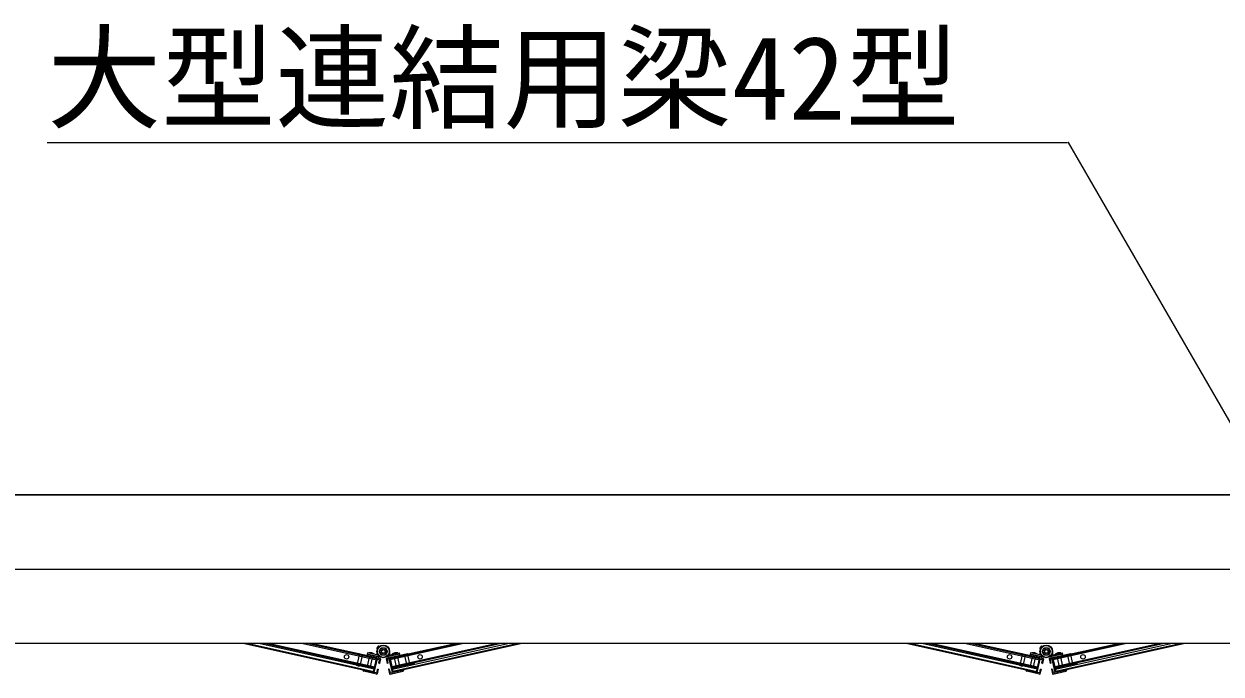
# Model space of a CAD drawing. Units: millimetres, scale not verified. Extents: x -16120 to 16120, y -26100 to 26100.
# Drawn here: x -11715 to -10104, y 21099 to 21975 of the extents above; entities that cross this region are included whole.
import ezdxf
from ezdxf.enums import TextEntityAlignment as Align

# ---------------------------------------------------------------- set-up
doc = ezdxf.new("R2010")
doc.units = ezdxf.units.MM
doc.header["$LTSCALE"] = 150
doc.linetypes.add('CHAIN2', pattern=[12, 9, -1, 1, -1])
doc.linetypes.add('DASHED1', pattern=[1.8, 1.2, -0.6])
for name, color, linetype, lineweight in [('0-6_ﾎﾞﾙﾄ類', 134, 'Continuous', 18), ('1-0_大型連結用梁42', 134, 'Continuous', 18), ('1-6_通芯', 134, 'CHAIN2', 18), ('1-9_標準ﾊﾟﾈﾙ', 134, 'Continuous', 18), ('1-B_文字', 134, 'Continuous', 18)]:
    doc.layers.add(name, color=color, linetype=linetype, lineweight=lineweight)
doc.styles.add('ＭＳ ゴシック', font='')
doc.styles.get('ＭＳ ゴシック').set_extended_font_data('MS Gothic')

msp = doc.modelspace()

# ---------------------------------------------------------------- linework, layer by layer
at = {"layer": '0-6_ﾎﾞﾙﾄ類'}
for p, q in [((-11234.4, 21124.2), (-11237.2, 21129.1)), ((-11228.6, 21134.1), (-11225.7, 21129.1)), ((-11225.7, 21129.1), (-11228.6, 21124.2)), ((-10341.9, 21124.2), (-10344.8, 21129.1)), ((-10336.1, 21134.1), (-10333.2, 21129.1)), ((-10333.2, 21129.1), (-10336.1, 21124.2)), ((-11228.6, 21124.2), (-11234.4, 21124.2)), ((-10336.1, 21124.2), (-10341.9, 21124.2))]:
    msp.add_line(p, q, dxfattribs=at)
for points in [[(-11237.2, 21129.1), (-11234.4, 21134.1), (-11228.6, 21134.1)], [(-10344.8, 21129.1), (-10341.9, 21134.1), (-10336.1, 21134.1)]]:
    msp.add_lwpolyline(points, dxfattribs=at)
for centre, radius in [((-11231.5, 21129.1), 4.91), ((-11231.5, 21129.1), 3), ((-11231.5, 21129.1), 2.46), ((-10339, 21129.1), 4.91), ((-10339, 21129.1), 3), ((-10339, 21129.1), 2.46)]:
    msp.add_circle(centre, radius, dxfattribs=at)
at = {"layer": '1-0_大型連結用梁42'}
for points in [[(-8412.3, 21140), (-12700.3, 21140), (-12700.3, 21340), (-8412.3, 21340)], [(-8412.3, 21340), (-11970.8, 21340), (-11970.8, 21240), (-8412.3, 21240)], [(-8412.3, 21140), (-11970.8, 21140), (-11970.8, 21240), (-8412.3, 21240)]]:
    msp.add_lwpolyline(points, close=True, dxfattribs=at)
at = {"layer": '1-6_通芯'}
msp.add_line((-12700.3, 21240), (3181.3, 21240), dxfattribs=at)
at = {"layer": '1-9_標準ﾊﾟﾈﾙ'}
for p, q in [((-11412.9, 21140), (-11244.3, 21102.2)), ((-11384.6, 21140), (-11243, 21108.3)), ((-11339.3, 21140), (-11240.8, 21117.9)), ((-11238.4, 21136), (-11240.1, 21133.5)), ((-11240, 21132.8), (-11239.4, 21132.3)), ((-11240, 21129.1), (-11240, 21124.6)), ((-11237, 21135.6), (-11237.7, 21136.1)), ((-11223, 21129.1), (-11223, 21124.6)), ((-11123.7, 21140), (-11222.2, 21117.9)), ((-11078.4, 21140), (-11220, 21108.3)), ((-11050.1, 21140), (-11218.6, 21102.2)), ((-10520.4, 21140), (-10351.8, 21102.2)), ((-10492.1, 21140), (-10350.5, 21108.3)), ((-10446.8, 21140), (-10348.3, 21117.9)), ((-10346, 21136), (-10347.7, 21133.5)), ((-10347.6, 21132.8), (-10346.9, 21132.3)), ((-10347.5, 21129.1), (-10347.5, 21124.6)), ((-10344.6, 21135.6), (-10345.3, 21136.1)), ((-10330.5, 21129.1), (-10330.5, 21124.6)), ((-10231.2, 21140), (-10329.7, 21117.9)), ((-10185.9, 21140), (-10327.5, 21108.3)), ((-10157.6, 21140), (-10326.2, 21102.2)), ((-11272.5, 21113.7), (-11272.8, 21112.2)), ((-11269.9, 21111.5), (-11272.8, 21112.2)), ((-11243.2, 21107.1), (-11272.5, 21113.7)), ((-11264.9, 21124.6), (-11264.7, 21125.5)), ((-11240.5, 21119.1), (-11264.9, 21124.6)), ((-11264.1, 21125.9), (-11235.8, 21119.6)), ((-11240.5, 21119.1), (-11243.2, 21107.1)), ((-11238.5, 21124.3), (-11238.5, 21124.3)), ((-11237.8, 21113.1), (-11236.8, 21112.9)), ((-11235.4, 21119), (-11236.8, 21112.9)), ((-11227.5, 21119), (-11226.1, 21112.9)), ((-11198.8, 21125.9), (-11227.1, 21119.6)), ((-11225.2, 21113.1), (-11226.1, 21112.9)), ((-11224.5, 21124.3), (-11224.5, 21124.3)), ((-11222.4, 21119.1), (-11198, 21124.6)), ((-11222.4, 21119.1), (-11219.7, 21107.1)), ((-11221, 21125), (-11220.6, 21123.1)), ((-11219.7, 21107.1), (-11190.4, 21113.7)), ((-11198, 21124.6), (-11198.2, 21125.5)), ((-11193, 21111.5), (-11190.1, 21112.2)), ((-11190.4, 21113.7), (-11190.1, 21112.2)), ((-10380, 21113.7), (-10380.4, 21112.2)), ((-10377.4, 21111.5), (-10380.4, 21112.2)), ((-10350.8, 21107.1), (-10380, 21113.7)), ((-10372.5, 21124.6), (-10372.2, 21125.5)), ((-10348.1, 21119.1), (-10372.5, 21124.6)), ((-10371.6, 21125.9), (-10343.3, 21119.6)), ((-10348.1, 21119.1), (-10350.8, 21107.1)), ((-10346, 21124.3), (-10346, 21124.3)), ((-10345.3, 21113.1), (-10344.3, 21112.9)), ((-10343, 21119), (-10344.3, 21112.9)), ((-10335, 21119), (-10333.7, 21112.9)), ((-10306.4, 21125.9), (-10334.7, 21119.6)), ((-10332.7, 21113.1), (-10333.7, 21112.9)), ((-10332, 21124.3), (-10332, 21124.3)), ((-10330, 21119.1), (-10305.6, 21124.6)), ((-10330, 21119.1), (-10327.3, 21107.1)), ((-10328.6, 21125), (-10328.1, 21123.1)), ((-10327.3, 21107.1), (-10298, 21113.7)), ((-10305.6, 21124.6), (-10305.8, 21125.5)), ((-10300.6, 21111.5), (-10297.7, 21112.2)), ((-10298, 21113.7), (-10297.7, 21112.2)), ((-11260.1, 21109.4), (-11260.5, 21110)), ((-11243.5, 21105.6), (-11260.1, 21109.4)), ((-11244.6, 21101), (-11259, 21104.3)), ((-11240.5, 21098.6), (-11257.8, 21102.5)), ((-11243.5, 21105.6), (-11244.6, 21101)), ((-11238.5, 21105.1), (-11239.9, 21099)), ((-11239.5, 21105.3), (-11238.5, 21105.1)), ((-11223.4, 21105.3), (-11224.4, 21105.1)), ((-11224.4, 21105.1), (-11223, 21099)), ((-11222.4, 21098.6), (-11205.1, 21102.5)), ((-11219.4, 21105.6), (-11202.8, 21109.4)), ((-11219.4, 21105.6), (-11218.4, 21101)), ((-11218.4, 21101), (-11204, 21104.3)), ((-11202.8, 21109.4), (-11202.4, 21110)), ((-10367.7, 21109.4), (-10368, 21110)), ((-10351.1, 21105.6), (-10367.7, 21109.4)), ((-10352.1, 21101), (-10366.5, 21104.3)), ((-10348, 21098.6), (-10365.4, 21102.5)), ((-10351.1, 21105.6), (-10352.1, 21101)), ((-10346.1, 21105.1), (-10347.5, 21099)), ((-10347.1, 21105.3), (-10346.1, 21105.1)), ((-10331, 21105.3), (-10331.9, 21105.1)), ((-10331.9, 21105.1), (-10330.6, 21099)), ((-10330, 21098.6), (-10312.7, 21102.5)), ((-10326.9, 21105.6), (-10310.4, 21109.4)), ((-10326.9, 21105.6), (-10325.9, 21101)), ((-10325.9, 21101), (-10311.5, 21104.3)), ((-10310.4, 21109.4), (-10310, 21110))]:
    msp.add_line(p, q, dxfattribs=at)
at = {"layer": '1-9_標準ﾊﾟﾈﾙ', "linetype": 'DASHED1'}
for p, q in [((-11266.7, 21112.4), (-11267, 21111.4)), ((-11264, 21124.4), (-11266.7, 21112.4)), ((-11262.6, 21111.5), (-11262.9, 21110.5)), ((-11259.9, 21123.5), (-11262.6, 21111.5)), ((-11250.4, 21121.3), (-11253.1, 21109.3)), ((-11250, 21122.8), (-11250.4, 21121.3)), ((-11246.3, 21120.4), (-11249, 21108.4)), ((-11246, 21121.8), (-11246.3, 21120.4)), ((-11217, 21121.8), (-11216.7, 21120.4)), ((-11216.7, 21120.4), (-11214, 21108.4)), ((-11212.9, 21122.8), (-11212.6, 21121.3)), ((-11212.6, 21121.3), (-11209.9, 21109.3)), ((-11203, 21123.5), (-11200.3, 21111.5)), ((-11200.3, 21111.5), (-11200.1, 21110.5)), ((-11198.9, 21124.4), (-11196.2, 21112.4)), ((-11196.2, 21112.4), (-11196, 21111.4)), ((-10374.3, 21112.4), (-10374.5, 21111.4)), ((-10371.6, 21124.4), (-10374.3, 21112.4)), ((-10370.2, 21111.5), (-10370.4, 21110.5)), ((-10367.5, 21123.5), (-10370.2, 21111.5)), ((-10357.9, 21121.3), (-10360.6, 21109.3)), ((-10357.6, 21122.8), (-10357.9, 21121.3)), ((-10353.8, 21120.4), (-10356.5, 21108.4)), ((-10353.5, 21121.8), (-10353.8, 21120.4)), ((-10324.5, 21121.8), (-10324.2, 21120.4)), ((-10324.2, 21120.4), (-10321.5, 21108.4)), ((-10320.4, 21122.8), (-10320.1, 21121.3)), ((-10320.1, 21121.3), (-10317.4, 21109.3)), ((-10310.5, 21123.5), (-10307.8, 21111.5)), ((-10307.8, 21111.5), (-10307.6, 21110.5)), ((-10306.4, 21124.4), (-10303.8, 21112.4)), ((-10303.8, 21112.4), (-10303.5, 21111.4))]:
    msp.add_line(p, q, dxfattribs=at)
at = {"layer": '1-9_標準ﾊﾟﾈﾙ'}
for points in [[(-11418.4, 21140), (-11244.6, 21101), (-11240.3, 21120.3), (-11328.3, 21140)], [(-11412.9, 21140), (-11244.3, 21102.2), (-11243.7, 21105.1), (-11399.2, 21140)], [(-11390, 21140), (-11243.2, 21107.1), (-11240.5, 21119.1), (-11333.8, 21140)], [(-11238.4, 21124.3), (-11252.6, 21127.4), (-11253.1, 21125.5), (-11235.1, 21121.5)], [(-11224.5, 21124.3), (-11210.3, 21127.4), (-11209.9, 21125.5), (-11227.8, 21121.5)], [(-11044.6, 21140), (-11218.4, 21101), (-11222.7, 21120.3), (-11134.6, 21140)], [(-11072.9, 21140), (-11219.7, 21107.1), (-11222.4, 21119.1), (-11129.1, 21140)], [(-11050.1, 21140), (-11218.6, 21102.2), (-11219.3, 21105.1), (-11063.8, 21140)], [(-10525.9, 21140), (-10352.1, 21101), (-10347.8, 21120.3), (-10435.8, 21140)], [(-10520.4, 21140), (-10351.8, 21102.2), (-10351.2, 21105.1), (-10506.7, 21140)], [(-10497.6, 21140), (-10350.8, 21107.1), (-10348.1, 21119.1), (-10441.3, 21140)], [(-10346, 21124.3), (-10360.2, 21127.4), (-10360.6, 21125.5), (-10342.6, 21121.5)], [(-10332.1, 21124.3), (-10317.8, 21127.4), (-10317.4, 21125.5), (-10335.4, 21121.5)], [(-10152.1, 21140), (-10325.9, 21101), (-10330.2, 21120.3), (-10242.2, 21140)], [(-10180.4, 21140), (-10327.3, 21107.1), (-10330, 21119.1), (-10236.7, 21140)], [(-10157.6, 21140), (-10326.2, 21102.2), (-10326.8, 21105.1), (-10171.3, 21140)], [(-11269.9, 21111.5), (-11269.3, 21111.9), (-11260.5, 21110)], [(-11239.5, 21105.3), (-11240.7, 21100.2), (-11243.6, 21100.8), (-11239.5, 21118.9), (-11236.6, 21118.2), (-11237.8, 21113.1)], [(-11223.4, 21105.3), (-11222.3, 21100.2), (-11219.3, 21100.8), (-11223.4, 21118.9), (-11226.3, 21118.2), (-11225.2, 21113.1)], [(-11193, 21111.5), (-11193.6, 21111.9), (-11202.4, 21110)], [(-10377.4, 21111.5), (-10376.8, 21111.9), (-10368, 21110)], [(-10347.1, 21105.3), (-10348.2, 21100.2), (-10351.1, 21100.8), (-10347.1, 21118.9), (-10344.1, 21118.2), (-10345.3, 21113.1)], [(-10331, 21105.3), (-10329.8, 21100.2), (-10326.9, 21100.8), (-10330.9, 21118.9), (-10333.9, 21118.2), (-10332.7, 21113.1)], [(-10300.6, 21111.5), (-10301.2, 21111.9), (-10310, 21110)]]:
    msp.add_lwpolyline(points, dxfattribs=at)
for points in [[(-11237.5, 21122), (-11253.1, 21125.5), (-11253.5, 21123.5), (-11237.9, 21120)], [(-11209.9, 21125.5), (-11225.5, 21122), (-11225, 21120), (-11209.4, 21123.5)], [(-10345, 21122), (-10360.6, 21125.5), (-10361.1, 21123.5), (-10345.4, 21120)], [(-10317.4, 21125.5), (-10333, 21122), (-10332.6, 21120), (-10317, 21123.5)]]:
    msp.add_lwpolyline(points, close=True, dxfattribs=at)
for centre, radius in [((-11231.5, 21129.1), 8.51), ((-11231.5, 21129.1), 8), ((-10339, 21129.1), 8.51), ((-10339, 21129.1), 8), ((-11280.9, 21121.8), 3), ((-11182, 21121.8), 3), ((-10388.4, 21121.8), 3), ((-10289.6, 21121.8), 3)]:
    msp.add_circle(centre, radius, dxfattribs=at)
for centre, radius, start, end in [((-11248.8, 21118.9), 8.51, 49.294, 105.439), ((-11239.7, 21133.2), 0.49, 145, 235), ((-11238, 21135.7), 0.49, 55, 145), ((-11214.2, 21118.9), 8.51, 74.561, 130.706), ((-10356.3, 21118.9), 8.51, 49.294, 105.439), ((-10347.3, 21133.2), 0.49, 145, 235), ((-10345.6, 21135.7), 0.49, 55, 145), ((-10321.7, 21118.9), 8.51, 74.561, 130.706), ((-11263.3, 21118.2), 8.51, 229.294, 285.439), ((-11264.2, 21125.4), 0.49, 77.3664, 167.3664), ((-11235.9, 21119.1), 0.49, 347.3664, 77.3664), ((-11227, 21119.1), 0.49, 102.6336, 192.6336), ((-11199.7, 21118.2), 8.51, 254.561, 310.706), ((-11198.7, 21125.4), 0.49, 12.6336, 102.6336), ((-10370.8, 21118.2), 8.51, 229.294, 285.439), ((-10371.8, 21125.4), 0.49, 77.3664, 167.3664), ((-10343.4, 21119.1), 0.49, 347.3664, 77.3664), ((-10334.6, 21119.1), 0.49, 102.6336, 192.6336), ((-10307.2, 21118.2), 8.51, 254.561, 310.706), ((-10306.3, 21125.4), 0.49, 12.6336, 102.6336), ((-11257.5, 21103.9), 1.5, 167.3664, 257.3664), ((-11240.4, 21099.1), 0.49, 257.3664, 347.3664), ((-11222.5, 21099.1), 0.49, 192.6336, 282.6336), ((-11205.4, 21103.9), 1.5, 282.6336, 12.6336), ((-10365, 21103.9), 1.5, 167.3664, 257.3664), ((-10347.9, 21099.1), 0.49, 257.3664, 347.3664), ((-10330.1, 21099.1), 0.49, 192.6336, 282.6336), ((-10313, 21103.9), 1.5, 282.6336, 12.6336)]:
    msp.add_arc(centre, radius, start, end, dxfattribs=at)
at = {"layer": '1-B_文字'}
msp.add_line((-11684, 21814.9), (-10310.4, 21814.9), dxfattribs=at)
msp.add_lwpolyline([(-9977.3, 21240), (-10309.3, 21814.9), (-10309.8, 21814.9)], dxfattribs=at)

# ---------------------------------------------------------------- texts
at = {"layer": '1-B_文字', "style": 'ＭＳ ゴシック'}
msp.add_text('大型連結用梁42型', height=112.6, dxfattribs=at).set_placement((-11684, 21811.8), align=Align.BOTTOM_LEFT)

doc.saveas('drawing.dxf')
